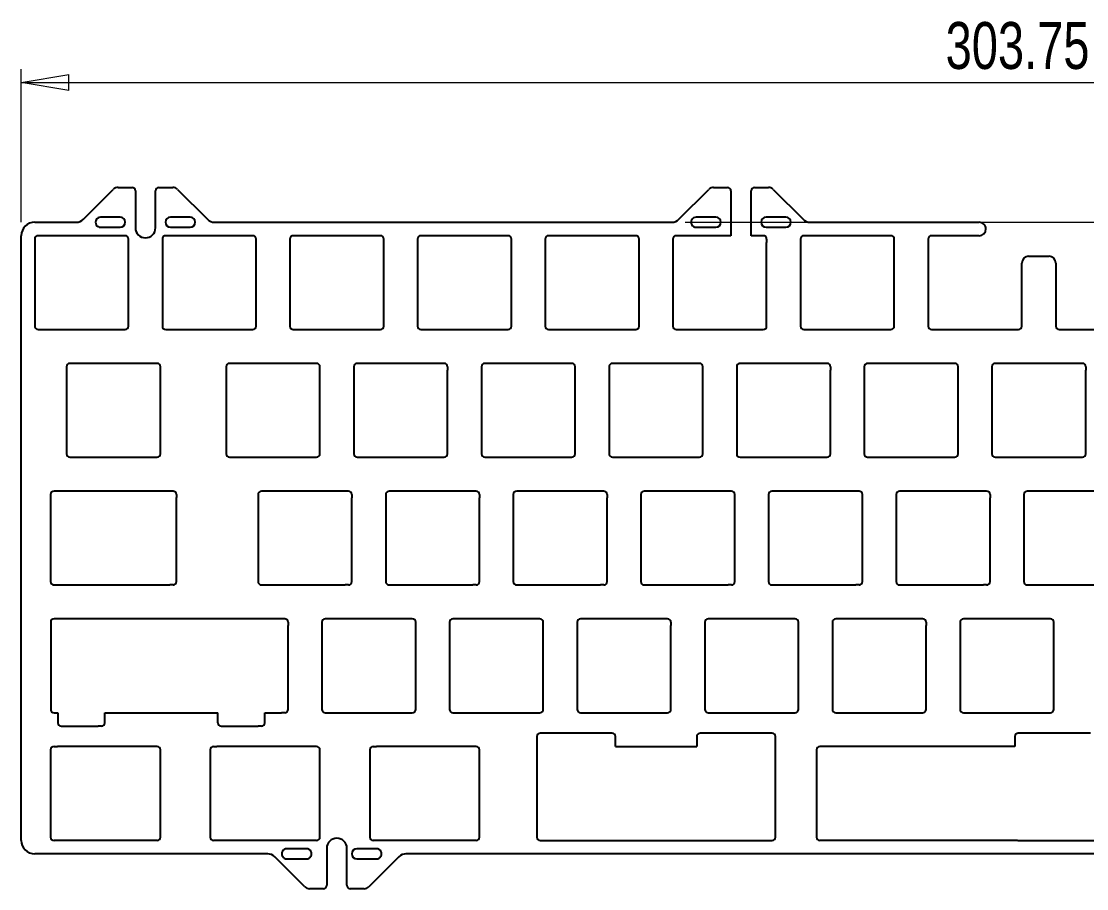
# Model space of a CAD drawing. Header units: millimetres. Extents: x 533 to 696, y 1041 to 1105.
# Drawn here: x 533.3 to 612.8, y 1040.5 to 1105.2 of the extents above; entities that cross this region are included whole.
import ezdxf

# ---------------------------------------------------------------- set-up
doc = ezdxf.new("R2010")
doc.units = ezdxf.units.MM
doc.styles.add('SLDTEXTSTYLE0', font='TXT', dxfattribs={"width": 0.75})
doc.dimstyles.new('SLDDIMSTYLE0', dxfattribs={"dimtxt": 3.5, "dimasz": 3.556, "dimexe": 0, "dimexo": 0.0625, "dimgap": 0.875, "dimtad": 1, "dimlfac": 2, "dimrnd": 1e-09, "dimzin": 12, "dimdsep": 46, "dimtxsty": 'SLDTEXTSTYLE0', "dimblk1": 'CLOSED', "dimblk2": 'CLOSED', "dimsah": 1, "dimcen": 0.09, "dimadec": 0, "dimazin": 3, "dimtfac": 1, "dimtofl": 0, "dimtmove": 0, "dimatfit": 3, "dimldrblk": 'CLOSED', "dimfxl": 1, "dimfrac": 2, "dimtolj": 1, "dimtzin": 12, "dimarcsym": 0})
doc.dimstyles.new('SLDDIMSTYLE1', dxfattribs={"dimtxt": 3.5, "dimasz": 3.556, "dimexe": 0, "dimexo": 0.0625, "dimgap": 0.875, "dimtad": 1, "dimlfac": 2, "dimrnd": 1e-09, "dimzin": 4, "dimdsep": 46, "dimtxsty": 'SLDTEXTSTYLE0', "dimblk1": 'CLOSED', "dimblk2": 'CLOSED', "dimsah": 1, "dimcen": 0.09, "dimadec": 0, "dimazin": 1, "dimtfac": 1, "dimtofl": 0, "dimtmove": 0, "dimatfit": 3, "dimldrblk": 'CLOSED', "dimfxl": 1, "dimfrac": 2, "dimtolj": 1, "dimtzin": 12, "dimarcsym": 0})

# ---------------------------------------------------------------- blocks, each defined once
blk = doc.blocks.new('_Closed')
at = {"color": 0, "linetype": 'ByBlock', "lineweight": -2}
for p, q in [((-1, 0.166667), (0, 0)), ((-1, 0.166667), (-1, -0.166667)), ((0, 0), (-1, -0.166667)), ((0, 0), (-1, 0))]:
    blk.add_line(p, q, dxfattribs=at)
blk = doc.blocks.new('_D')
at = {"color": 7, "linetype": 'Continuous', "lineweight": 0, "transparency": 16777216}
for p, q in [((533.32, 1090.207), (533.32, 1101.63)), ((685.195, 1090.207), (685.195, 1101.63)), ((533.32, 1100.63), (685.195, 1100.63))]:
    blk.add_line(p, q, dxfattribs=at)
at = {"color": 7, "linetype": 'Continuous', "lineweight": 18, "transparency": 16777216, "xscale": 3.556, "yscale": 3.556, "rotation": 180.0000000000004}
blk.add_blockref('_Closed', (533.32, 1100.63, 0.375), dxfattribs=at)
at = {"color": 7, "linetype": 'Continuous', "lineweight": 18, "transparency": 16777216, "xscale": 3.556, "yscale": 3.556}
blk.add_blockref('_Closed', (685.195, 1100.63, 0.375), dxfattribs=at)
at = {"color": 7, "linetype": 'Continuous', "lineweight": 18, "transparency": 16777216, "insert": (602.301, 1105.141), "char_height": 3.5, "attachment_point": 1, "style": 'SLDTEXTSTYLE0'}
blk.add_mtext('303.75', dxfattribs=at)
blk = doc.blocks.new('_D_1')
at = {"color": 7, "linetype": 'Continuous', "lineweight": 0, "transparency": 16777216}
for p, q in [((582.872, 1090.207), (696.196, 1090.207)), ((695.196, 1090.207), (695.196, 1043.107)), ((647.962, 1043.107), (696.196, 1043.107))]:
    blk.add_line(p, q, dxfattribs=at)
at = {"color": 7, "linetype": 'Continuous', "lineweight": 18, "transparency": 16777216, "xscale": 3.556, "yscale": 3.556}
for p, rotation in [((695.196, 1090.207, 0.375), 90.0000000000004), ((695.196, 1043.107, 0.375), 270.0000000000004)]:
    blk.add_blockref('_Closed', p, dxfattribs=dict(at, rotation=rotation))
at = {"color": 7, "linetype": 'Continuous', "lineweight": 18, "transparency": 16777216, "insert": (690.684, 1060.838), "char_height": 3.5, "attachment_point": 1, "rotation": 90, "style": 'SLDTEXTSTYLE0'}
blk.add_mtext('94.20', dxfattribs=at)

msp = doc.modelspace()

# ---------------------------------------------------------------- linework, layer by layer
at = {"color": 7, "linetype": 'Continuous', "lineweight": 25}
for p, q in [((537.9519, 1090.4264), (540.1858, 1092.6602)), ((540.5393, 1092.8067), (541.5822, 1092.8067)), ((541.8322, 1092.5567), (541.8322, 1089.7942)), ((543.3322, 1089.7942), (543.3322, 1092.5567)), ((543.5822, 1092.8067), (544.6251, 1092.8067)), ((544.9787, 1092.6602), (547.2125, 1090.4264)), ((582.4019, 1090.4264), (584.6358, 1092.6602)), ((584.9893, 1092.8067), (586.0322, 1092.8067)), ((586.2822, 1092.5567), (586.2822, 1089.2067)), ((587.7822, 1089.2067), (587.7822, 1092.5567)), ((588.0322, 1092.8067), (589.0751, 1092.8067)), ((589.4287, 1092.6602), (591.6625, 1090.4264)), ((534.3197, 1090.2067), (537.4216, 1090.2067)), ((540.7072, 1090.5817), (539.2322, 1090.5817)), ((545.9322, 1090.5817), (544.4572, 1090.5817)), ((547.7429, 1090.2067), (581.8716, 1090.2067)), ((585.1572, 1090.5817), (583.6822, 1090.5817)), ((590.3822, 1090.5817), (588.9072, 1090.5817)), ((592.1929, 1090.2067), (604.8051, 1090.2067)), ((539.2322, 1089.8317), (540.7072, 1089.8317)), ((544.4572, 1089.8317), (545.9322, 1089.8317)), ((583.6822, 1089.8317), (585.1572, 1089.8317)), ((588.9072, 1089.8317), (590.3822, 1089.8317)), ((533.3197, 1044.1067), (533.3197, 1089.2067)), ((534.3197, 1088.9567), (534.3197, 1082.4567)), ((541.0697, 1089.2067), (534.5697, 1089.2067)), ((541.3197, 1082.4567), (541.3197, 1088.9567)), ((543.8447, 1088.9567), (543.8447, 1082.4567)), ((550.5947, 1089.2067), (544.0947, 1089.2067)), ((550.8447, 1082.4567), (550.8447, 1088.9567)), ((553.3697, 1088.9567), (553.3697, 1082.4567)), ((560.1197, 1089.2067), (553.6197, 1089.2067)), ((560.3697, 1082.4567), (560.3697, 1088.9567)), ((562.8947, 1088.9567), (562.8947, 1082.4567)), ((569.6447, 1089.2067), (563.1447, 1089.2067)), ((569.8947, 1082.4567), (569.8947, 1088.9567)), ((572.4197, 1088.9567), (572.4197, 1082.4567)), ((579.1697, 1089.2067), (572.6697, 1089.2067)), ((579.4197, 1082.4567), (579.4197, 1088.9567)), ((581.9447, 1088.9567), (581.9447, 1082.4567)), ((586.2822, 1089.2067), (582.1947, 1089.2067)), ((588.6947, 1089.2067), (587.7822, 1089.2067)), ((588.9447, 1088.9567), (588.9447, 1088.7094)), ((588.9447, 1082.7067), (588.9447, 1088.7067)), ((591.4697, 1088.9567), (591.4697, 1082.4567)), ((598.2197, 1089.2067), (591.7197, 1089.2067)), ((598.4697, 1082.4567), (598.4697, 1088.9567)), ((600.9947, 1088.9567), (600.9947, 1082.4567)), ((604.8051, 1089.2067), (601.2447, 1089.2067)), ((607.9947, 1082.4567), (607.9947, 1087.1692)), ((608.4947, 1087.6692), (610.0197, 1087.6692)), ((610.5197, 1087.1692), (610.5197, 1082.4567)), ((534.5697, 1082.2067), (541.0697, 1082.2067)), ((544.0947, 1082.2067), (550.5947, 1082.2067)), ((553.6197, 1082.2067), (560.1197, 1082.2067)), ((563.1447, 1082.2067), (569.6447, 1082.2067)), ((572.6697, 1082.2067), (579.1697, 1082.2067)), ((582.1947, 1082.2067), (588.6947, 1082.2067)), ((588.9447, 1082.4567), (588.9447, 1082.7039)), ((591.7197, 1082.2067), (598.2197, 1082.2067)), ((601.2447, 1082.2067), (607.7447, 1082.2067)), ((610.7697, 1082.2067), (617.2697, 1082.2067)), ((536.701, 1079.4317), (536.701, 1072.9317)), ((543.451, 1079.6817), (536.951, 1079.6817)), ((543.701, 1072.9317), (543.701, 1079.4317)), ((548.6072, 1079.4317), (548.6072, 1072.9317)), ((555.3572, 1079.6817), (548.8572, 1079.6817)), ((555.6072, 1072.9317), (555.6072, 1079.4317)), ((558.1322, 1079.4317), (558.1322, 1072.9317)), ((564.8822, 1079.6817), (558.3822, 1079.6817)), ((565.1322, 1079.4317), (565.1322, 1079.1847)), ((565.1322, 1073.1817), (565.1322, 1079.1817)), ((567.6572, 1079.4317), (567.6572, 1072.9317)), ((574.4072, 1079.6817), (567.9072, 1079.6817)), ((574.6572, 1072.9317), (574.6572, 1079.4317)), ((577.1822, 1079.4317), (577.1822, 1072.9317)), ((583.9322, 1079.6817), (577.4322, 1079.6817)), ((584.1822, 1072.9317), (584.1822, 1079.4317)), ((586.7072, 1079.4317), (586.7072, 1072.9317)), ((593.4572, 1079.6817), (586.9572, 1079.6817)), ((593.7072, 1079.4317), (593.7072, 1079.1842)), ((593.7072, 1073.1817), (593.7072, 1079.1817)), ((596.2322, 1079.4317), (596.2322, 1072.9317)), ((602.9822, 1079.6817), (596.4822, 1079.6817)), ((603.2322, 1072.9317), (603.2322, 1079.4317)), ((605.7572, 1079.4317), (605.7572, 1072.9317)), ((612.5072, 1079.6817), (606.0072, 1079.6817)), ((612.7572, 1079.4317), (612.7572, 1079.1847)), ((612.7572, 1073.1817), (612.7572, 1079.1817)), ((536.951, 1072.6817), (543.451, 1072.6817)), ((548.8572, 1072.6817), (555.3572, 1072.6817)), ((558.3822, 1072.6817), (564.8822, 1072.6817)), ((565.1322, 1072.9317), (565.1322, 1073.1787)), ((567.9072, 1072.6817), (574.4072, 1072.6817)), ((577.4322, 1072.6817), (583.9322, 1072.6817)), ((586.9572, 1072.6817), (593.4572, 1072.6817)), ((593.7072, 1072.9317), (593.7072, 1073.1792)), ((596.4822, 1072.6817), (602.9822, 1072.6817)), ((606.0072, 1072.6817), (612.5072, 1072.6817)), ((612.7572, 1072.9317), (612.7572, 1073.1787)), ((535.5103, 1069.9067), (535.5103, 1063.4067)), ((544.6416, 1070.1567), (535.7603, 1070.1567)), ((544.8916, 1069.9067), (544.8916, 1069.6924)), ((544.8929, 1063.6567), (544.8929, 1069.6567)), ((550.9885, 1069.9067), (550.9885, 1063.4067)), ((557.7385, 1070.1567), (551.2385, 1070.1567)), ((557.9885, 1069.9067), (557.9885, 1069.6592)), ((557.9885, 1063.6567), (557.9885, 1069.6567)), ((560.5135, 1069.9067), (560.5135, 1063.4067)), ((567.2635, 1070.1567), (560.7635, 1070.1567)), ((567.5135, 1069.9067), (567.5135, 1069.6594)), ((567.5135, 1063.6567), (567.5135, 1069.6567)), ((570.0385, 1069.9067), (570.0385, 1063.4067)), ((576.7885, 1070.1567), (570.2885, 1070.1567)), ((577.0385, 1069.9067), (577.0385, 1069.6597)), ((577.0385, 1063.6567), (577.0385, 1069.6567)), ((579.5635, 1069.9067), (579.5635, 1063.4067)), ((586.3135, 1070.1567), (579.8135, 1070.1567)), ((586.5635, 1063.4067), (586.5635, 1069.9067)), ((589.0885, 1069.9067), (589.0885, 1063.4067)), ((595.8385, 1070.1567), (589.3385, 1070.1567)), ((596.0885, 1063.4067), (596.0885, 1069.9067)), ((598.6135, 1069.9067), (598.6135, 1063.4067)), ((605.3635, 1070.1567), (598.8635, 1070.1567)), ((605.6135, 1069.9067), (605.6135, 1069.6592)), ((605.6135, 1063.6567), (605.6135, 1069.6567)), ((608.1385, 1069.9067), (608.1385, 1063.4067)), ((614.8885, 1070.1567), (608.3885, 1070.1567)), ((535.7603, 1063.1567), (536.0073, 1063.1567)), ((536.0103, 1063.1567), (544.3929, 1063.1567)), ((544.6416, 1063.1567), (544.3959, 1063.1567)), ((544.8916, 1063.4067), (544.8916, 1063.621)), ((551.2385, 1063.1567), (551.4854, 1063.1567)), ((551.4885, 1063.1567), (557.4885, 1063.1567)), ((557.7385, 1063.1567), (557.4915, 1063.1567)), ((557.9885, 1063.4067), (557.9885, 1063.6542)), ((560.7635, 1063.1567), (561.0104, 1063.1567)), ((561.0135, 1063.1567), (567.0135, 1063.1567)), ((567.2635, 1063.1567), (567.0165, 1063.1567)), ((567.5135, 1063.4067), (567.5135, 1063.6539)), ((570.2885, 1063.1567), (570.5354, 1063.1567)), ((570.5385, 1063.1567), (576.5385, 1063.1567)), ((576.7885, 1063.1567), (576.5415, 1063.1567)), ((577.0385, 1063.4067), (577.0385, 1063.6537)), ((579.8135, 1063.1567), (580.0604, 1063.1567)), ((580.0635, 1063.1567), (586.0635, 1063.1567)), ((586.3135, 1063.1567), (586.0665, 1063.1567)), ((589.3385, 1063.1567), (589.5854, 1063.1567)), ((589.5885, 1063.1567), (595.5885, 1063.1567)), ((595.8385, 1063.1567), (595.5915, 1063.1567)), ((598.8635, 1063.1567), (599.1104, 1063.1567)), ((599.1135, 1063.1567), (605.1135, 1063.1567)), ((605.3635, 1063.1567), (605.1165, 1063.1567)), ((605.6135, 1063.4067), (605.6135, 1063.6542)), ((608.3885, 1063.1567), (608.6354, 1063.1567)), ((608.6385, 1063.1567), (614.6385, 1063.1567)), ((535.511, 1060.3817), (535.511, 1053.8817)), ((552.976, 1060.6317), (535.761, 1060.6317)), ((553.226, 1060.3817), (553.226, 1060.1342)), ((553.226, 1054.1317), (553.226, 1060.1317)), ((555.751, 1060.3817), (555.751, 1053.8817)), ((562.501, 1060.6317), (556.001, 1060.6317)), ((562.751, 1053.8817), (562.751, 1060.3817)), ((565.276, 1060.3817), (565.276, 1053.8817)), ((572.026, 1060.6317), (565.526, 1060.6317)), ((572.276, 1053.8817), (572.276, 1060.3817)), ((574.801, 1060.3817), (574.801, 1053.8817)), ((581.551, 1060.6317), (575.051, 1060.6317)), ((581.801, 1060.3817), (581.801, 1060.1342)), ((581.801, 1054.1317), (581.801, 1060.1317)), ((584.326, 1060.3817), (584.326, 1053.8817)), ((591.076, 1060.6317), (584.576, 1060.6317)), ((591.326, 1053.8817), (591.326, 1060.3817)), ((593.851, 1060.3817), (593.851, 1053.8817)), ((600.601, 1060.6317), (594.101, 1060.6317)), ((600.851, 1060.3817), (600.851, 1060.1347)), ((600.851, 1054.1317), (600.851, 1060.1317)), ((603.376, 1060.3817), (603.376, 1053.8817)), ((610.126, 1060.6317), (603.626, 1060.6317)), ((610.376, 1053.8817), (610.376, 1060.3817)), ((535.761, 1053.6317), (536.0079, 1053.6317)), ((536.011, 1053.6317), (536.0538, 1053.6317)), ((536.0538, 1053.6317), (536.0538, 1052.8817)), ((539.5539, 1053.1317), (539.5539, 1053.6317)), ((539.5539, 1053.6317), (547.9918, 1053.6317)), ((547.9918, 1052.8817), (547.9918, 1053.6317)), ((551.4918, 1053.1317), (551.4918, 1053.6317)), ((551.4918, 1053.6317), (552.726, 1053.6317)), ((552.976, 1053.6317), (552.729, 1053.6317)), ((553.226, 1053.8817), (553.226, 1054.1292)), ((556.001, 1053.6317), (562.501, 1053.6317)), ((565.526, 1053.6317), (572.026, 1053.6317)), ((575.051, 1053.6317), (581.551, 1053.6317)), ((581.801, 1053.8817), (581.801, 1054.1292)), ((584.576, 1053.6317), (591.076, 1053.6317)), ((594.101, 1053.6317), (600.601, 1053.6317)), ((600.851, 1053.8817), (600.851, 1054.1287)), ((603.626, 1053.6317), (610.126, 1053.6317)), ((539.5538, 1052.8817), (539.5538, 1053.1292)), ((551.4918, 1052.8817), (551.4918, 1053.1292)), ((536.3038, 1052.6317), (536.5508, 1052.6317)), ((536.5539, 1052.6317), (539.0539, 1052.6317)), ((539.3038, 1052.6317), (539.0569, 1052.6317)), ((548.2418, 1052.6317), (548.4888, 1052.6317)), ((548.4918, 1052.6317), (550.9918, 1052.6317)), ((551.2418, 1052.6317), (550.9949, 1052.6317)), ((577.4198, 1052.1084), (572.0385, 1052.1084)), ((589.3577, 1052.1084), (583.9765, 1052.1084)), ((610.1048, 1052.1085), (607.7255, 1052.1085)), ((613.1068, 1052.1086), (610.1068, 1052.1086)), ((571.7885, 1051.8584), (571.7885, 1044.3567)), ((577.6698, 1051.1067), (577.6698, 1051.8584)), ((583.7265, 1051.8584), (583.7265, 1051.1067)), ((589.6077, 1044.3567), (589.6077, 1051.8584)), ((607.4755, 1051.1162), (595.2916, 1051.1162)), ((607.4755, 1051.8585), (607.4755, 1051.1162)), ((535.5104, 1050.8567), (535.5104, 1044.3567)), ((535.7604, 1051.1067), (536.0104, 1051.1067)), ((536.9816, 1051.1067), (536.0104, 1051.1067)), ((536.9827, 1051.1067), (536.9816, 1051.1067)), ((543.451, 1051.1067), (536.9827, 1051.1067)), ((543.701, 1044.3567), (543.701, 1050.8567)), ((547.4166, 1050.8567), (547.4166, 1044.3567)), ((547.6666, 1051.1067), (547.9166, 1051.1067)), ((548.8878, 1051.1067), (547.9166, 1051.1067)), ((548.8889, 1051.1067), (548.8878, 1051.1067)), ((555.3573, 1051.1067), (548.8889, 1051.1067)), ((555.6073, 1044.3567), (555.6073, 1050.8567)), ((559.3229, 1050.8567), (559.3229, 1044.3567)), ((559.5729, 1051.1067), (559.8229, 1051.1067)), ((560.7941, 1051.1067), (559.8229, 1051.1067)), ((560.7952, 1051.1067), (560.7941, 1051.1067)), ((567.2635, 1051.1067), (560.7952, 1051.1067)), ((567.5135, 1044.3567), (567.5135, 1050.8567)), ((577.6698, 1051.1067), (583.7265, 1051.1067)), ((592.6618, 1050.8567), (592.6618, 1044.3567)), ((595.2232, 1051.1067), (592.9118, 1051.1067)), ((543.451, 1044.1067), (535.7604, 1044.1067)), ((555.3573, 1044.1067), (547.6666, 1044.1067)), ((567.2635, 1044.1067), (559.5729, 1044.1067)), ((572.0385, 1044.1067), (589.3577, 1044.1067)), ((602.575, 1044.1067), (592.9118, 1044.1067)), ((602.575, 1044.1162), (602.575, 1044.1067)), ((602.575, 1044.1162), (607.6576, 1044.1162)), ((607.7255, 1044.1068), (625.0447, 1044.1068)), ((554.6114, 1043.4817), (553.1364, 1043.4817)), ((556.1173, 1043.5192), (556.1173, 1040.7567)), ((557.6173, 1040.7567), (557.6173, 1043.5192)), ((559.8364, 1043.4817), (558.3614, 1043.4817)), ((551.7066, 1043.1067), (534.3197, 1043.1067)), ((554.4708, 1040.6531), (552.2369, 1042.887)), ((553.1364, 1042.7317), (554.6114, 1042.7317)), ((558.3614, 1042.7317), (559.8364, 1042.7317)), ((561.4976, 1042.887), (559.2637, 1040.6531)), ((646.9615, 1043.1067), (562.0279, 1043.1067)), ((555.8673, 1040.5067), (554.8244, 1040.5067)), ((558.9101, 1040.5067), (557.8673, 1040.5067))]:
    msp.add_line(p, q, dxfattribs=at)
for centre, radius, start, end in [((540.5393, 1092.3067), 0.5, 89.999999, 135.000002), ((544.6251, 1092.3067), 0.5, 45, 89.999999), ((584.9893, 1092.3067), 0.5, 90.000001, 135.000002), ((589.0751, 1092.3067), 0.5, 45, 89.999998), ((534.3197, 1089.2067), 1, 90, 180), ((537.4216, 1090.9567), 0.75, 270, 314.999999), ((539.2322, 1090.2067), 0.375, 89.999999, 270), ((540.7072, 1090.2067), 0.375, 270, 90), ((544.4572, 1090.2067), 0.375, 90.000002, 269.999999), ((545.9322, 1090.2067), 0.375, 270.000002, 90), ((547.7429, 1090.9567), 0.75, 225, 270.000001), ((581.8716, 1090.9567), 0.75, 270.000001, 315), ((583.6822, 1090.2067), 0.375, 89.999999, 270), ((585.1572, 1090.2067), 0.375, 270, 90), ((588.9072, 1090.2067), 0.375, 90.000001, 270), ((590.3822, 1090.2067), 0.375, 270.000002, 90), ((592.1929, 1090.9567), 0.75, 225, 270.000001), ((604.8051, 1089.7067), 0.5, 359.999475, 90), ((542.5822, 1089.7942), 0.75, 180, 0), ((604.8051, 1089.7067), 0.5, 270, 0), ((534.5697, 1088.9567), 0.25, 90, 180), ((541.0697, 1088.9567), 0.25, 0, 90), ((544.0947, 1088.9567), 0.25, 90, 180), ((550.5947, 1088.9567), 0.25, 0, 90), ((553.6197, 1088.9567), 0.25, 90, 180), ((560.1197, 1088.9567), 0.25, 0, 90), ((563.1447, 1088.9567), 0.25, 90, 180), ((569.6447, 1088.9567), 0.25, 0, 90), ((572.6697, 1088.9567), 0.25, 90, 180), ((579.1697, 1088.9567), 0.25, 0, 90), ((582.1947, 1088.9567), 0.25, 90, 180), ((588.6947, 1088.9567), 0.25, 0, 90), ((588.4447, 1088.7067), 0.5, 0, 0.31652), ((591.7197, 1088.9567), 0.25, 90, 180), ((598.2197, 1088.9567), 0.25, 0, 90), ((601.2447, 1088.9567), 0.25, 90, 180), ((608.4947, 1087.1692), 0.5, 90, 180), ((610.0197, 1087.1692), 0.5, 0, 90), ((534.5697, 1082.4567), 0.25, 180, 270), ((541.0697, 1082.4567), 0.25, 270, 0), ((544.0947, 1082.4567), 0.25, 180, 270), ((550.5947, 1082.4567), 0.25, 270, 0), ((553.6197, 1082.4567), 0.25, 180, 270), ((560.1197, 1082.4567), 0.25, 270, 0), ((563.1447, 1082.4567), 0.25, 180, 270), ((569.6447, 1082.4567), 0.25, 270, 0), ((572.6697, 1082.4567), 0.25, 180, 270), ((579.1697, 1082.4567), 0.25, 270, 0), ((582.1947, 1082.4567), 0.25, 180, 270), ((588.6947, 1082.4567), 0.25, 270, 0), ((588.4447, 1082.7067), 0.5, 359.68348, 0), ((591.7197, 1082.4567), 0.25, 180, 270), ((598.2197, 1082.4567), 0.25, 270, 0), ((601.2447, 1082.4567), 0.25, 180, 270), ((607.7447, 1082.4567), 0.25, 270, 0), ((610.7697, 1082.4567), 0.25, 180, 270), ((536.951, 1079.4317), 0.25, 90, 180), ((543.451, 1079.4317), 0.25, 0, 90), ((548.8572, 1079.4317), 0.25, 90, 180), ((555.3572, 1079.4317), 0.25, 0, 90), ((558.3822, 1079.4317), 0.25, 90, 180), ((564.8822, 1079.4317), 0.25, 0, 90), ((564.6322, 1079.1817), 0.5, 360, 0.346723), ((567.9072, 1079.4317), 0.25, 90, 180), ((574.4072, 1079.4317), 0.25, 0, 90), ((577.4322, 1079.4317), 0.25, 90, 180), ((583.9322, 1079.4317), 0.25, 0, 90), ((586.9572, 1079.4317), 0.25, 90, 180), ((593.4572, 1079.4317), 0.25, 0, 90), ((593.2072, 1079.1817), 0.5, 0, 0.283102), ((596.4822, 1079.4317), 0.25, 90, 180), ((602.9822, 1079.4317), 0.25, 0, 90), ((606.0072, 1079.4317), 0.25, 90, 180), ((612.5072, 1079.4317), 0.25, 0, 90), ((612.2572, 1079.1817), 0.5, 360, 0.346723), ((536.951, 1072.9317), 0.25, 180, 270), ((543.451, 1072.9317), 0.25, 270, 0), ((548.8572, 1072.9317), 0.25, 180, 270), ((555.3572, 1072.9317), 0.25, 270, 0), ((558.3822, 1072.9317), 0.25, 180, 270), ((564.8822, 1072.9317), 0.25, 270, 0), ((564.6322, 1073.1817), 0.5, 359.653277, 0), ((567.9072, 1072.9317), 0.25, 180, 270), ((574.4072, 1072.9317), 0.25, 270, 0), ((577.4322, 1072.9317), 0.25, 180, 270), ((583.9322, 1072.9317), 0.25, 270, 0), ((586.9572, 1072.9317), 0.25, 180, 270), ((593.4572, 1072.9317), 0.25, 270, 0), ((593.2072, 1073.1817), 0.5, 359.716898, 0), ((596.4822, 1072.9317), 0.25, 180, 270), ((602.9822, 1072.9317), 0.25, 270, 0), ((606.0072, 1072.9317), 0.25, 180, 270), ((612.5072, 1072.9317), 0.25, 270, 0), ((612.2572, 1073.1817), 0.5, 359.653277, 0), ((535.7603, 1069.9067), 0.25, 90, 180), ((544.6416, 1069.9067), 0.25, 0, 90), ((544.3929, 1069.6567), 0.5, 0, 4.094986), ((551.2385, 1069.9067), 0.25, 90, 180), ((557.7385, 1069.9067), 0.25, 0, 90), ((557.4885, 1069.6567), 0.5, 0, 0.283102), ((560.7635, 1069.9067), 0.25, 90, 180), ((567.2635, 1069.9067), 0.25, 0, 90), ((567.0135, 1069.6567), 0.5, 0, 0.31651), ((570.2885, 1069.9067), 0.25, 90, 180), ((576.7885, 1069.9067), 0.25, 0, 90), ((576.5385, 1069.6567), 0.5, 0, 0.346723), ((579.8135, 1069.9067), 0.25, 90, 180), ((586.3135, 1069.9067), 0.25, 0, 90), ((589.3385, 1069.9067), 0.25, 90, 180), ((595.8385, 1069.9067), 0.25, 0, 90), ((598.8635, 1069.9067), 0.25, 90, 180), ((605.3635, 1069.9067), 0.25, 0, 90), ((605.1135, 1069.6567), 0.5, 0, 0.283102), ((608.3885, 1069.9067), 0.25, 90, 180), ((535.7603, 1063.4067), 0.25, 180, 270), ((536.0103, 1063.6567), 0.5, 269.653277, 270), ((544.3929, 1063.6567), 0.5, 270.000001, 270.346723), ((544.6416, 1063.4067), 0.25, 270, 0), ((544.3929, 1063.6567), 0.5, 355.905014, 359.999811), ((551.2385, 1063.4067), 0.25, 180, 270), ((551.4885, 1063.6567), 0.5, 269.653277, 269.999814), ((557.4885, 1063.6567), 0.5, 269.999999, 270.346723), ((557.7385, 1063.4067), 0.25, 270, 0), ((557.4885, 1063.6567), 0.5, 359.716898, 360), ((560.7635, 1063.4067), 0.25, 180, 270), ((561.0135, 1063.6567), 0.5, 269.653277, 269.99981), ((567.0135, 1063.6567), 0.5, 270.000001, 270.346723), ((567.2635, 1063.4067), 0.25, 270, 0), ((567.0135, 1063.6567), 0.5, 359.68349, 360), ((570.2885, 1063.4067), 0.25, 180, 270), ((570.5385, 1063.6567), 0.5, 269.653277, 270), ((576.5385, 1063.6567), 0.5, 270, 270.346723), ((576.7885, 1063.4067), 0.25, 270, 0), ((576.5385, 1063.6567), 0.5, 359.653277, 360), ((579.8135, 1063.4067), 0.25, 180, 270), ((580.0635, 1063.6567), 0.5, 269.653277, 270), ((586.0635, 1063.6567), 0.5, 269.999999, 270.346723), ((586.3135, 1063.4067), 0.25, 270, 0), ((589.3385, 1063.4067), 0.25, 180, 270), ((589.5885, 1063.6567), 0.5, 269.653277, 269.999811), ((595.5885, 1063.6567), 0.5, 270.000001, 270.346723), ((595.8385, 1063.4067), 0.25, 270, 0), ((598.8635, 1063.4067), 0.25, 180, 270), ((599.1135, 1063.6567), 0.5, 269.653277, 269.999813), ((605.1135, 1063.6567), 0.5, 269.999999, 270.346723), ((605.3635, 1063.4067), 0.25, 270, 0), ((605.1135, 1063.6567), 0.5, 359.716898, 360), ((608.3885, 1063.4067), 0.25, 180, 270), ((608.6385, 1063.6567), 0.5, 269.653277, 269.999813), ((535.761, 1060.3817), 0.25, 90, 180), ((552.976, 1060.3817), 0.25, 0, 90), ((552.726, 1060.1317), 0.5, 360, 0.283096), ((556.001, 1060.3817), 0.25, 90, 180), ((562.501, 1060.3817), 0.25, 0, 90), ((565.526, 1060.3817), 0.25, 90, 180), ((572.026, 1060.3817), 0.25, 0, 90), ((575.051, 1060.3817), 0.25, 90, 180), ((581.551, 1060.3817), 0.25, 0, 90), ((581.301, 1060.1317), 0.5, 0, 0.283102), ((584.576, 1060.3817), 0.25, 90, 180), ((591.076, 1060.3817), 0.25, 0, 90), ((594.101, 1060.3817), 0.25, 90, 180), ((600.601, 1060.3817), 0.25, 0, 90), ((600.351, 1060.1317), 0.5, 0, 0.346723), ((603.626, 1060.3817), 0.25, 90, 180), ((610.126, 1060.3817), 0.25, 0, 90), ((535.761, 1053.8817), 0.25, 180, 270), ((536.011, 1054.1317), 0.5, 269.653485, 269.999623), ((552.726, 1054.1317), 0.5, 269.999998, 270.346723), ((552.976, 1053.8817), 0.25, 270, 0), ((552.726, 1054.1317), 0.5, 359.716904, 0), ((556.001, 1053.8817), 0.25, 180, 270), ((562.501, 1053.8817), 0.25, 270, 0), ((565.526, 1053.8817), 0.25, 180, 270), ((572.026, 1053.8817), 0.25, 270, 0), ((575.051, 1053.8817), 0.25, 180, 270), ((581.551, 1053.8817), 0.25, 270, 0), ((581.301, 1054.1317), 0.5, 359.716898, 359.999811), ((584.576, 1053.8817), 0.25, 180, 270), ((591.076, 1053.8817), 0.25, 270, 0), ((594.101, 1053.8817), 0.25, 180, 270), ((600.601, 1053.8817), 0.25, 270, 0), ((600.351, 1054.1317), 0.5, 359.653277, 359.999811), ((603.626, 1053.8817), 0.25, 180, 270), ((610.126, 1053.8817), 0.25, 270, 0), ((536.3038, 1052.8817), 0.25, 180, 270), ((539.3038, 1052.8817), 0.25, 270, 0), ((539.0539, 1053.1317), 0.5, 359.71715, 359.999945), ((548.2418, 1052.8817), 0.25, 180, 270), ((551.2418, 1052.8817), 0.25, 270, 0), ((550.9918, 1053.1317), 0.5, 359.717157, 0.000001), ((536.5539, 1053.1317), 0.5, 269.65307, 270), ((539.0539, 1053.1317), 0.5, 270, 270.34693), ((548.4918, 1053.1317), 0.5, 269.65307, 270), ((550.9918, 1053.1317), 0.5, 270, 270.34693), ((572.0385, 1051.8584), 0.25, 90, 180.00103), ((577.4198, 1051.8584), 0.25, 0, 90), ((583.9765, 1051.8584), 0.25, 90, 180), ((589.3577, 1051.8584), 0.25, 0, 90), ((607.7255, 1051.8585), 0.25, 90.000041, 180.000041), ((610.1068, 1051.8586), 0.25, 90.000014, 90.455559), ((595.2916, 1050.8662), 0.25, 90, 105.881793), ((535.7604, 1050.8567), 0.25, 90, 180), ((543.451, 1050.8567), 0.25, 0, 90), ((547.6666, 1050.8567), 0.25, 90, 180), ((555.3573, 1050.8567), 0.25, 0, 90), ((559.5729, 1050.8567), 0.25, 90, 180), ((567.2635, 1050.8567), 0.25, 0, 90), ((592.9118, 1050.8567), 0.25, 90, 180), ((534.3197, 1044.1067), 1, 180, 270.000001), ((535.7604, 1044.3567), 0.25, 180, 270), ((543.451, 1044.3567), 0.25, 270, 0), ((547.6666, 1044.3567), 0.25, 180, 270), ((555.3573, 1044.3567), 0.25, 270, 0), ((556.8673, 1043.5192), 0.75, 0, 180), ((559.5729, 1044.3567), 0.25, 180, 270), ((567.2635, 1044.3567), 0.25, 270, 0), ((572.0385, 1044.3567), 0.25, 180, 270), ((589.3577, 1044.3567), 0.25, 270, 0), ((592.9118, 1044.3567), 0.25, 180, 270), ((607.7255, 1044.3568), 0.25, 254.243737, 270), ((553.1364, 1043.1067), 0.375, 89.999999, 270.000001), ((554.6114, 1043.1067), 0.375, 270, 90.000153), ((558.3614, 1043.1067), 0.375, 90.000002, 269.999999), ((559.8364, 1043.1067), 0.375, 270, 90.000152), ((551.7066, 1042.3567), 0.75, 45, 90), ((562.0279, 1042.3567), 0.75, 90, 135), ((554.8244, 1041.0067), 0.5, 225, 269.999999), ((558.9101, 1041.0067), 0.5, 269.999999, 315.000003)]:
    msp.add_arc(centre, radius, start, end, dxfattribs=at)
for points in [[(541.8322, 1092.5567), (541.8322, 1092.6221), (541.8053, 1092.6872), (541.7127, 1092.7797), (541.6477, 1092.8067), (541.5822, 1092.8067)], [(543.5822, 1092.8067), (543.5168, 1092.8067), (543.4517, 1092.7797), (543.3592, 1092.6872), (543.3322, 1092.6221), (543.3322, 1092.5567)], [(586.2822, 1092.5567), (586.2822, 1092.6221), (586.2553, 1092.6872), (586.1627, 1092.7797), (586.0977, 1092.8067), (586.0322, 1092.8067)], [(588.0322, 1092.8067), (587.9668, 1092.8067), (587.9017, 1092.7797), (587.8092, 1092.6872), (587.7822, 1092.6221), (587.7822, 1092.5567)], [(555.8673, 1040.5067), (555.9327, 1040.5067), (555.9977, 1040.5336), (556.0903, 1040.6262), (556.1173, 1040.6912), (556.1173, 1040.7567)], [(557.6173, 1040.7567), (557.6173, 1040.6912), (557.6442, 1040.6262), (557.7368, 1040.5336), (557.8018, 1040.5067), (557.8673, 1040.5067)]]:
    msp.add_open_spline(points, degree=3, knots=[0, 0, 0, 0, 0.5, 0.5, 1, 1, 1, 1], dxfattribs=at)

# ---------------------------------------------------------------- dimensions: what is measured, and where the dimension line sits
at = {"color": 7, "linetype": 'Continuous', "lineweight": 18}
dim = msp.add_linear_dim(base=(685.1947, 1100.6296), p1=(533.3197, 1089.2067), p2=(685.1947, 1089.2067), dimstyle='SLDDIMSTYLE0', dxfattribs=at)
dim.commit()
dim.dimension.update_dxf_attribs({"geometry": '_D', "text_midpoint": (609.4128, 1100.6296), "dimtype": 160})
dim = msp.add_linear_dim(base=(695.1957, 1043.1067), p1=(581.8716, 1090.2067), p2=(646.9615, 1043.1067), angle=90, dimstyle='SLDDIMSTYLE1', dxfattribs=at)
dim.commit()
dim.dimension.update_dxf_attribs({"geometry": '_D_1', "text_midpoint": (695.1957, 1066.6567), "dimtype": 160})

doc.saveas('drawing.dxf')
